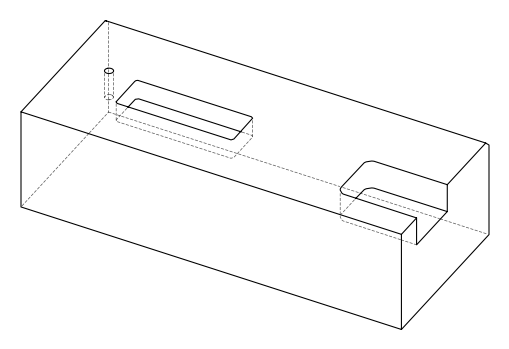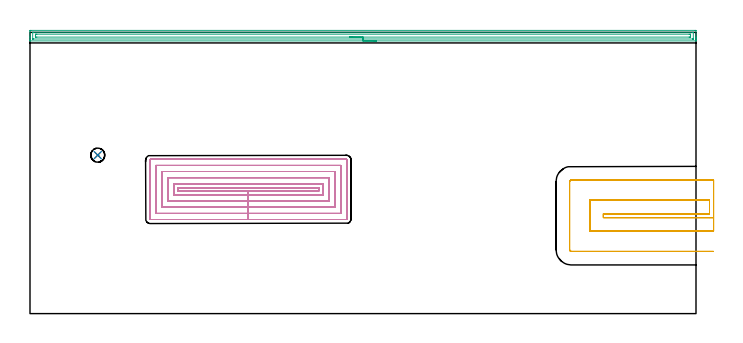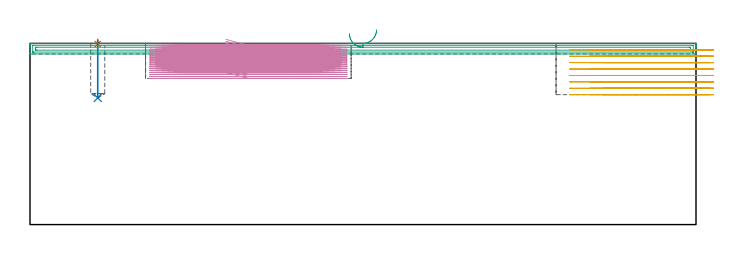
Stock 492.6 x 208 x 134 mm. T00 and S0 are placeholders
(PLAN: 5 operations, 4 tool changes, 89.2 min)
(1 SPOT_DRILL | STEP1POCKET | NXT0321_9005460120000 | 0.03 min | 1 mm3)
(2 DRILL_BLIND_HOLE_INTO_CENTER | STEP1POCKET | UGT0301_217 | 0.17 min | 3226 mm3)
(3 AREA_MILL | FG_CHAMFER_SURFACE | UGT0205_001 | 12.04 min | 14985 mm3)
(4 MILL_RECTANGULAR_POCKET | POCKET_RECTANGULAR_STRAIGHT | NXT0201_008 | Follow Part, ap 1.5, ae 75% | 65.34 min | 198488 mm3)
(5 MILL_SLOT | SLOT_PARTIAL_RECTANGULAR | UGT0201_094 | Follow Part, ap 5, ae 75% | 11.68 min | 283853 mm3)
(TOOL NXT0321_9005460120000 | NC Spot Drill, 142deg, 12mm, Carbide, Uncoated | D12 PA142 FL30 Z2)
(TOOL UGT0301_217 | Twist Drill 10.4 mm | D10.4 PA118 FL82 Z2)
(TOOL UGT0205_001 | Chamfer Mill 20 x 3 x 45 deg. | D20 FL50 Z2)
(TOOL NXT0201_008 | ENDMILL 6mm [2P460-0600-NA 1630] | D6 FL26 Z6)
(TOOL UGT0201_094 | End mill 20 mm | D20 FL38 Z4)
(OP 1 SPOT_DRILL)
G17 G21 G94 G90
T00 M6
G54
G17 G0 G90 X50.1 Y117.2 S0 M3
G43 Z144. H0
G94 G81 G98 Z133.552 F250. R137.
G80
M5
M2
(OP 2 DRILL_BLIND_HOLE_INTO_CENTER)
G17 G21 G94 G90
T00 M6
G54
G17 G0 G90 X50.1 Y117.2 S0 M3
G43 Z144. H0
G94 G81 G98 Z93.7 F250. R136.
G80
M5
M2
(OP 3 AREA_MILL)
G17 G21 G94 G90
T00 M6
G54
G17 G0 G90 X256.3 Y201.7 S1061 M3
G43 Z144. H0
G94 G1 X256.262 Z143.128 F250.
X256.148 Z142.263
X255.959 Z141.412
X255.697 Z140.58
X255.363 Z139.774
X254.96 Z139.
X254.492 Z138.264
X253.96 Z137.572
X253.371 Z136.929
X252.728 Z136.339
X252.036 Z135.808
X251.3 Z135.34
X250.526 Z134.937
X249.72 Z134.603
X248.888 Z134.341
X248.036 Z134.152
X247.172 Z134.038
X246.3 Z134.
X0.172
X0.01 Y201.702 Z133.988
X0.002 Y201.849 Z133.844
X0. Y202.001 Z133.698
Y202.294 Z133.406
Y202.968 Z132.726
Y204.183 Z131.514
Y204.723 Z130.971
Y208.839 Z126.858
X0.003 Y209.109 Z126.588
X0.01 Y209.492 Z126.205
X0.223 Y209.497 Z126.202
X0.619 Y209.5 Z126.2
X491.981 Y209.499 Z126.201
X492.377 Y209.497 Z126.202
X492.59 Y209.492 Z126.205
X492.6 Y209.109 Z126.588
Y204.723 Z130.971
Y204.183 Z131.514
Y203.846 Z131.85
Y203.306 Z132.39
Y202.968 Z132.726
Y202.294 Z133.406
Y202.001 Z133.698
X492.598 Y201.849 Z133.844
X492.59 Y201.702 Z133.988
X492.428 Y201.7 Z134.
X246.3
Y203.114 Z132.586
X2.405 Y203.115 Z132.585
X2.256 Y203.116 Z132.584
X2.051 Y203.121 Z132.579
X2.009 Y203.123 Z132.577
X2.005 Y203.152 Z132.548
X2.002 Y203.184 Z132.516
X2. Y203.366 Z132.334
X2.001 Y207.885 Z127.815
X2.004 Y207.991 Z127.709
X2.01 Y208.06 Z127.64
X2.017 Y208.079 Z127.621
X2.034 Y208.081 Z127.619
X2.405 Y208.085 Z127.615
X2.554 Y208.086 Z127.614
X490.195 Y208.085 Z127.615
X490.344 Y208.084 Z127.616
X490.549 Y208.079 Z127.621
X490.591 Y208.077 Z127.623
X490.595 Y208.048 Z127.652
X490.598 Y208.016 Z127.684
X490.6 Y207.834 Z127.866
X490.599 Y203.315 Z132.385
X490.596 Y203.209 Z132.491
X490.59 Y203.14 Z132.56
X490.583 Y203.121 Z132.58
X490.566 Y203.119 Z132.581
X490.195 Y203.115 Z132.585
X490.046 Y203.114 Z132.586
X246.3
Y204.528 Z131.172
X5.085 Y204.529 Z131.171
X4.387 Y204.531 Z131.169
X4.192 Y204.535 Z131.165
X4.01 Y204.541 Z131.159
X4.005 Y204.723 Z130.977
X4.001 Y204.91 Z130.79
X4. Y205.6 Z130.1
Y205.788 Z129.912
X4.005 Y206.477 Z129.223
X4.007 Y206.659 Z129.041
X4.192 Y206.664 Z129.036
X4.889 Y206.67 Z129.03
X5.085 Y206.671 Z129.029
X487.515
X488.213 Y206.669 Z129.031
X488.408 Y206.665 Z129.035
X488.59 Y206.659 Z129.041
X488.595 Y206.477 Z129.223
X488.599 Y206.29 Z129.41
X488.6 Y205.6 Z130.1
Y205.412 Z130.288
X488.595 Y204.723 Z130.977
X488.593 Y204.541 Z131.159
X488.408 Y204.535 Z131.165
X487.711 Y204.53 Z131.17
X487.515 Y204.529 Z131.171
X246.3 Y204.528 Z131.172
X245.428 Z131.21
X244.564 Z131.323
X243.712 Z131.512
X242.88 Z131.775
X242.074 Z132.108
X241.3 Z132.511
X240.564 Z132.98
X239.872 Z133.511
X239.229 Z134.1
X238.64 Z134.744
X238.108 Z135.436
X237.64 Z136.172
X237.237 Z136.945
X236.903 Z137.751
X236.641 Z138.583
X236.452 Z139.435
X236.338 Z140.3
X236.3 Z141.172
G0 Z144.
M5
M2
(OP 4 MILL_RECTANGULAR_POCKET)
G17 G21 G94 G90
T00 M6
G54
G17 G0 G90 X144.934 Y90.6 S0 M3
G43 Z144. H1
Z137.
G94 G1 X161.5 Z132.561 F250.
X213.5 F500.
Y93.1
X109.5
Y90.6
X161.5
Y87.6
X216.5
Y96.1
X106.5
Y87.6
X161.5
Y83.1
X221.
Y100.6
X102.
Y83.1
X161.5
Y78.6
X225.5
Y105.1
X97.5
Y78.6
X161.5
Y74.1
X230.
Y109.6
X93.
Y74.1
X161.5
Y69.6
X234.
G3 X234.5 Y70.1 R0.5
G1 Y113.6
G3 X234. Y114.1 R0.5
G1 X89.
G3 X88.5 Y113.6 R0.5
G1 Y70.1
G3 X89. Y69.6 R0.5
G1 X161.5
X162.5
G0 X144.934 Y90.6 Z135.561
G1 X161.5 Z131.122 F250.
X213.5 F500.
Y93.1
X109.5
Y90.6
X161.5
Y87.6
X216.5
Y96.1
X106.5
Y87.6
X161.5
Y83.1
X221.
Y100.6
X102.
Y83.1
X161.5
Y78.6
X225.5
Y105.1
X97.5
Y78.6
X161.5
Y74.1
X230.
Y109.6
X93.
Y74.1
X161.5
Y69.6
X234.
G3 X234.5 Y70.1 R0.5
G1 Y113.6
G3 X234. Y114.1 R0.5
G1 X89.
G3 X88.5 Y113.6 R0.5
G1 Y70.1
G3 X89. Y69.6 R0.5
G1 X161.5
X162.5
G0 X144.934 Y90.6 Z134.122
G1 X161.5 Z129.683 F250.
X213.5 F500.
Y93.1
X109.5
Y90.6
X161.5
Y87.6
X216.5
Y96.1
X106.5
Y87.6
X161.5
Y83.1
X221.
Y100.6
X102.
Y83.1
X161.5
Y78.6
X225.5
Y105.1
X97.5
Y78.6
X161.5
Y74.1
X230.
Y109.6
X93.
Y74.1
X161.5
Y69.6
X234.
G3 X234.5 Y70.1 R0.5
G1 Y113.6
G3 X234. Y114.1 R0.5
G1 X89.
G3 X88.5 Y113.6 R0.5
G1 Y70.1
G3 X89. Y69.6 R0.5
G1 X161.5
X162.5
G0 X144.934 Y90.6 Z132.683
G1 X161.5 Z128.244 F250.
X213.5 F500.
Y93.1
X109.5
Y90.6
X161.5
Y87.6
X216.5
Y96.1
X106.5
Y87.6
X161.5
Y83.1
X221.
Y100.6
X102.
Y83.1
X161.5
Y78.6
X225.5
Y105.1
X97.5
Y78.6
X161.5
Y74.1
X230.
Y109.6
X93.
Y74.1
X161.5
Y69.6
X234.
G3 X234.5 Y70.1 R0.5
G1 Y113.6
G3 X234. Y114.1 R0.5
G1 X89.
G3 X88.5 Y113.6 R0.5
G1 Y70.1
G3 X89. Y69.6 R0.5
G1 X161.5
X162.5
G0 X144.934 Y90.6 Z131.244
G1 X161.5 Z126.805 F250.
X213.5 F500.
Y93.1
X109.5
Y90.6
X161.5
Y87.6
X216.5
Y96.1
X106.5
Y87.6
X161.5
Y83.1
X221.
Y100.6
X102.
Y83.1
X161.5
Y78.6
X225.5
Y105.1
X97.5
Y78.6
X161.5
Y74.1
X230.
Y109.6
X93.
Y74.1
X161.5
Y69.6
X234.
G3 X234.5 Y70.1 R0.5
G1 Y113.6
G3 X234. Y114.1 R0.5
G1 X89.
G3 X88.5 Y113.6 R0.5
G1 Y70.1
G3 X89. Y69.6 R0.5
G1 X161.5
X162.5
G0 X144.934 Y90.6 Z129.805
G1 X161.5 Z125.367 F250.
X213.5 F500.
Y93.1
X109.5
Y90.6
X161.5
Y87.6
X216.5
Y96.1
X106.5
Y87.6
X161.5
Y83.1
X221.
Y100.6
X102.
Y83.1
X161.5
Y78.6
X225.5
Y105.1
X97.5
Y78.6
X161.5
Y74.1
X230.
Y109.6
X93.
Y74.1
X161.5
Y69.6
X234.
G3 X234.5 Y70.1 R0.5
G1 Y113.6
G3 X234. Y114.1 R0.5
G1 X89.
G3 X88.5 Y113.6 R0.5
G1 Y70.1
G3 X89. Y69.6 R0.5
G1 X161.5
X162.5
G0 X144.934 Y90.6 Z128.367
G1 X161.5 Z123.928 F250.
X213.5 F500.
Y93.1
X109.5
Y90.6
X161.5
Y87.6
X216.5
Y96.1
X106.5
Y87.6
X161.5
Y83.1
X221.
Y100.6
X102.
Y83.1
X161.5
Y78.6
X225.5
Y105.1
X97.5
Y78.6
X161.5
Y74.1
X230.
Y109.6
X93.
Y74.1
X161.5
Y69.6
X234.
G3 X234.5 Y70.1 R0.5
G1 Y113.6
G3 X234. Y114.1 R0.5
G1 X89.
G3 X88.5 Y113.6 R0.5
G1 Y70.1
G3 X89. Y69.6 R0.5
G1 X161.5
X162.5
G0 X144.934 Y90.6 Z126.928
G1 X161.5 Z122.489 F250.
X213.5 F500.
Y93.1
X109.5
Y90.6
X161.5
Y87.6
X216.5
Y96.1
X106.5
Y87.6
X161.5
Y83.1
X221.
Y100.6
X102.
Y83.1
X161.5
Y78.6
X225.5
Y105.1
X97.5
Y78.6
X161.5
Y74.1
X230.
Y109.6
X93.
Y74.1
X161.5
Y69.6
X234.
G3 X234.5 Y70.1 R0.5
G1 Y113.6
G3 X234. Y114.1 R0.5
G1 X89.
G3 X88.5 Y113.6 R0.5
G1 Y70.1
G3 X89. Y69.6 R0.5
G1 X161.5
X162.5
G0 X144.934 Y90.6 Z125.489
G1 X161.5 Z121.05 F250.
X213.5 F500.
Y93.1
X109.5
Y90.6
X161.5
Y87.6
X216.5
Y96.1
X106.5
Y87.6
X161.5
Y83.1
X221.
Y100.6
X102.
Y83.1
X161.5
Y78.6
X225.5
Y105.1
X97.5
Y78.6
X161.5
Y74.1
X230.
Y109.6
X93.
Y74.1
X161.5
Y69.6
X234.
G3 X234.5 Y70.1 R0.5
G1 Y113.6
G3 X234. Y114.1 R0.5
G1 X89.
G3 X88.5 Y113.6 R0.5
G1 Y70.1
G3 X89. Y69.6 R0.5
G1 X161.5
X162.5
G0 X144.934 Y90.6 Z124.05
G1 X161.5 Z119.611 F250.
X213.5 F500.
Y93.1
X109.5
Y90.6
X161.5
Y87.6
X216.5
Y96.1
X106.5
Y87.6
X161.5
Y83.1
X221.
Y100.6
X102.
Y83.1
X161.5
Y78.6
X225.5
Y105.1
X97.5
Y78.6
X161.5
Y74.1
X230.
Y109.6
X93.
Y74.1
X161.5
Y69.6
X234.
G3 X234.5 Y70.1 R0.5
G1 Y113.6
G3 X234. Y114.1 R0.5
G1 X89.
G3 X88.5 Y113.6 R0.5
G1 Y70.1
G3 X89. Y69.6 R0.5
G1 X161.5
X162.5
G0 X144.934 Y90.6 Z122.611
G1 X161.5 Z118.172 F250.
X213.5 F500.
Y93.1
X109.5
Y90.6
X161.5
Y87.6
X216.5
Y96.1
X106.5
Y87.6
X161.5
Y83.1
X221.
Y100.6
X102.
Y83.1
X161.5
Y78.6
X225.5
Y105.1
X97.5
Y78.6
X161.5
Y74.1
X230.
Y109.6
X93.
Y74.1
X161.5
Y69.6
X234.
G3 X234.5 Y70.1 R0.5
G1 Y113.6
G3 X234. Y114.1 R0.5
G1 X89.
G3 X88.5 Y113.6 R0.5
G1 Y70.1
G3 X89. Y69.6 R0.5
G1 X161.5
X162.5
G0 X144.934 Y90.6 Z121.172
G1 X161.5 Z116.733 F250.
X213.5 F500.
Y93.1
X109.5
Y90.6
X161.5
Y87.6
X216.5
Y96.1
X106.5
Y87.6
X161.5
Y83.1
X221.
Y100.6
X102.
Y83.1
X161.5
Y78.6
X225.5
Y105.1
X97.5
Y78.6
X161.5
Y74.1
X230.
Y109.6
X93.
Y74.1
X161.5
Y69.6
X234.
G3 X234.5 Y70.1 R0.5
G1 Y113.6
G3 X234. Y114.1 R0.5
G1 X89.
G3 X88.5 Y113.6 R0.5
G1 Y70.1
G3 X89. Y69.6 R0.5
G1 X161.5
X162.5
G0 X144.934 Y90.6 Z119.733
G1 X161.5 Z115.294 F250.
X213.5 F500.
Y93.1
X109.5
Y90.6
X161.5
Y87.6
X216.5
Y96.1
X106.5
Y87.6
X161.5
Y83.1
X221.
Y100.6
X102.
Y83.1
X161.5
Y78.6
X225.5
Y105.1
X97.5
Y78.6
X161.5
Y74.1
X230.
Y109.6
X93.
Y74.1
X161.5
Y69.6
X234.
G3 X234.5 Y70.1 R0.5
G1 Y113.6
G3 X234. Y114.1 R0.5
G1 X89.
G3 X88.5 Y113.6 R0.5
G1 Y70.1
G3 X89. Y69.6 R0.5
G1 X161.5
X162.5
G0 X144.934 Y90.6 Z118.294
G1 X161.5 Z113.856 F250.
X213.5 F500.
Y93.1
X109.5
Y90.6
X161.5
Y87.6
X216.5
Y96.1
X106.5
Y87.6
X161.5
Y83.1
X221.
Y100.6
X102.
Y83.1
X161.5
Y78.6
X225.5
Y105.1
X97.5
Y78.6
X161.5
Y74.1
X230.
Y109.6
X93.
Y74.1
X161.5
Y69.6
X234.
G3 X234.5 Y70.1 R0.5
G1 Y113.6
G3 X234. Y114.1 R0.5
G1 X89.
G3 X88.5 Y113.6 R0.5
G1 Y70.1
G3 X89. Y69.6 R0.5
G1 X161.5
X162.5
G0 X144.934 Y90.6 Z116.856
G1 X161.5 Z112.417 F250.
X213.5 F500.
Y93.1
X109.5
Y90.6
X161.5
Y87.6
X216.5
Y96.1
X106.5
Y87.6
X161.5
Y83.1
X221.
Y100.6
X102.
Y83.1
X161.5
Y78.6
X225.5
Y105.1
X97.5
Y78.6
X161.5
Y74.1
X230.
Y109.6
X93.
Y74.1
X161.5
Y69.6
X234.
G3 X234.5 Y70.1 R0.5
G1 Y113.6
G3 X234. Y114.1 R0.5
G1 X89.
G3 X88.5 Y113.6 R0.5
G1 Y70.1
G3 X89. Y69.6 R0.5
G1 X161.5
X162.5
G0 X144.934 Y90.6 Z115.417
G1 X161.5 Z110.978 F250.
X213.5 F500.
Y93.1
X109.5
Y90.6
X161.5
Y87.6
X216.5
Y96.1
X106.5
Y87.6
X161.5
Y83.1
X221.
Y100.6
X102.
Y83.1
X161.5
Y78.6
X225.5
Y105.1
X97.5
Y78.6
X161.5
Y74.1
X230.
Y109.6
X93.
Y74.1
X161.5
Y69.6
X234.
G3 X234.5 Y70.1 R0.5
G1 Y113.6
G3 X234. Y114.1 R0.5
G1 X89.
G3 X88.5 Y113.6 R0.5
G1 Y70.1
G3 X89. Y69.6 R0.5
G1 X161.5
X162.5
G0 X144.934 Y90.6 Z113.978
G1 X161.5 Z109.539 F250.
X213.5 F500.
Y93.1
X109.5
Y90.6
X161.5
Y87.6
X216.5
Y96.1
X106.5
Y87.6
X161.5
Y83.1
X221.
Y100.6
X102.
Y83.1
X161.5
Y78.6
X225.5
Y105.1
X97.5
Y78.6
X161.5
Y74.1
X230.
Y109.6
X93.
Y74.1
X161.5
Y69.6
X234.
G3 X234.5 Y70.1 R0.5
G1 Y113.6
G3 X234. Y114.1 R0.5
G1 X89.
G3 X88.5 Y113.6 R0.5
G1 Y70.1
G3 X89. Y69.6 R0.5
G1 X161.5
X162.5
G0 X144.934 Y90.6 Z112.539
G1 X161.5 Z108.1 F250.
X213.5 F500.
Y93.1
X109.5
Y90.6
X161.5
Y87.6
X216.5
Y96.1
X106.5
Y87.6
X161.5
Y83.1
X221.
Y100.6
X102.
Y83.1
X161.5
Y78.6
X225.5
Y105.1
X97.5
Y78.6
X161.5
Y74.1
X230.
Y109.6
X93.
Y74.1
X161.5
Y69.6
X234.
G3 X234.5 Y70.1 R0.5
G1 Y113.6
G3 X234. Y114.1 R0.5
G1 X89.
G3 X88.5 Y113.6 R0.5
G1 Y70.1
G3 X89. Y69.6 R0.5
G1 X161.5
X162.5
G0 Z144.
M5
M2
(OP 5 MILL_SLOT)
G17 G21 G94 G90
T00 M6
G54
G17 G0 G90 X505.6 Y71. S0 M3
G43 Z144. H0
Z129.262
G94 G1 X502.6 F250.
X424.1 F500.
Y73.9
X502.6
Y83.9
X414.1
Y61.
X502.6
X505.6 F250.
Y98.9
X502.6
X400.5 F500.
G3 X399.1 Y97.5 R1.4
G1 Y47.4
G3 X400.5 Y46. R1.4
G1 X502.6
X505.6 F250.
G0 Y71. Z124.525
G1 X502.6
X424.1 F500.
Y73.9
X502.6
Y83.9
X414.1
Y61.
X502.6
X505.6 F250.
Y98.9
X502.6
X400.5 F500.
G3 X399.1 Y97.5 R1.4
G1 Y47.4
G3 X400.5 Y46. R1.4
G1 X502.6
X505.6 F250.
G0 Y71. Z119.787
G1 X502.6
X424.1 F500.
Y73.9
X502.6
Y83.9
X414.1
Y61.
X502.6
X505.6 F250.
Y98.9
X502.6
X400.5 F500.
G3 X399.1 Y97.5 R1.4
G1 Y47.4
G3 X400.5 Y46. R1.4
G1 X502.6
X505.6 F250.
G0 Y71. Z115.05
G1 X502.6
X424.1 F500.
Y73.9
X502.6
Y83.9
X414.1
Y61.
X502.6
X505.6 F250.
Y98.9
X502.6
X400.5 F500.
G3 X399.1 Y97.5 R1.4
G1 Y47.4
G3 X400.5 Y46. R1.4
G1 X502.6
X505.6 F250.
G0 Y71. Z110.312
G1 X502.6
X424.1 F500.
Y73.9
X502.6
Y83.9
X414.1
Y61.
X502.6
X505.6 F250.
Y98.9
X502.6
X400.5 F500.
G3 X399.1 Y97.5 R1.4
G1 Y47.4
G3 X400.5 Y46. R1.4
G1 X502.6
X505.6 F250.
G0 Y71. Z105.575
G1 X502.6
X424.1 F500.
Y73.9
X502.6
Y83.9
X414.1
Y61.
X502.6
X505.6 F250.
Y98.9
X502.6
X400.5 F500.
G3 X399.1 Y97.5 R1.4
G1 Y47.4
G3 X400.5 Y46. R1.4
G1 X502.6
X505.6 F250.
G0 Y71. Z100.837
G1 X502.6
X424.1 F500.
Y73.9
X502.6
Y83.9
X414.1
Y61.
X502.6
X505.6 F250.
Y98.9
X502.6
X400.5 F500.
G3 X399.1 Y97.5 R1.4
G1 Y47.4
G3 X400.5 Y46. R1.4
G1 X502.6
X505.6 F250.
G0 Y71. Z96.1
G1 X502.6
X424.1 F500.
Y73.9
X502.6
Y83.9
X414.1
Y61.
X502.6
X505.6 F250.
Y98.9
X502.6
X400.5 F500.
G3 X399.1 Y97.5 R1.4
G1 Y47.4
G3 X400.5 Y46. R1.4
G1 X502.6
X505.6 F250.
G0 Z144.
M5
M2
